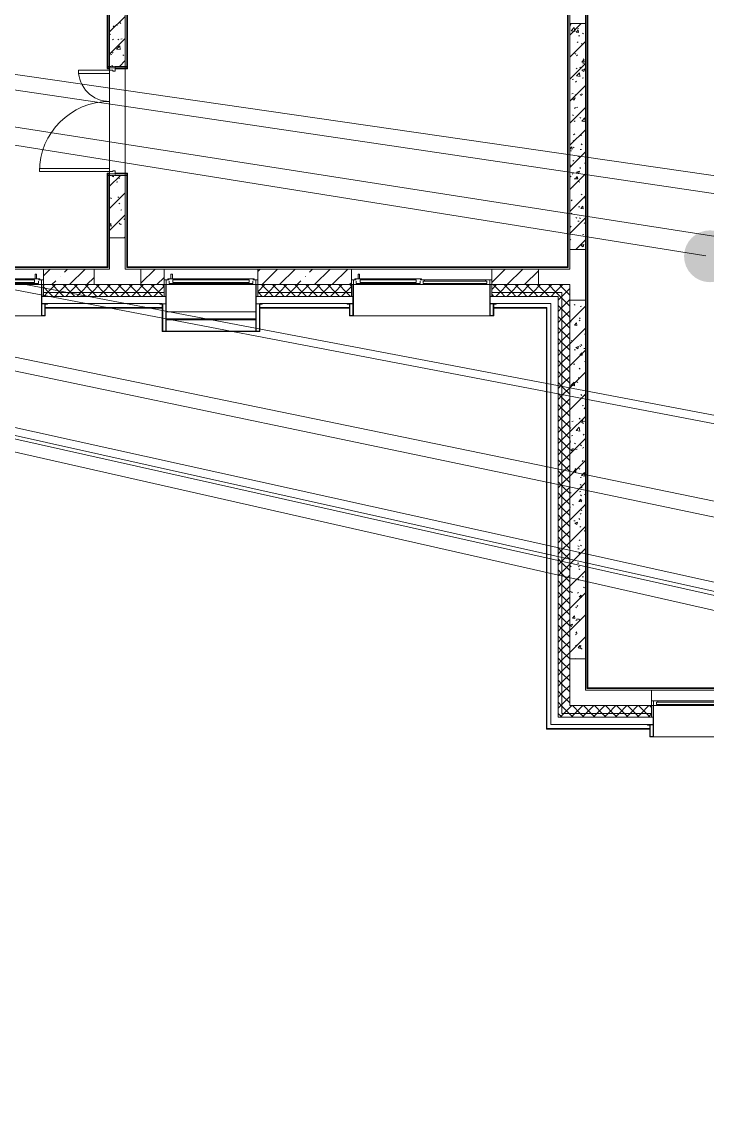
# Model space of a CAD drawing. Header units: millimetres. Extents: x -584918 to 2941280, y 3000189 to 4229862.
# Drawn here: x 170807 to 179597, y 4007252 to 4021214 of the extents above; entities that cross this region are included whole.
import ezdxf

# ---------------------------------------------------------------- set-up
doc = ezdxf.new("R2010")
doc.units = ezdxf.units.MM
doc.linetypes.add('ASVP_Невидимые', pattern=[5, 3, -2])
for name, color, linetype, lineweight in [('_ Окна', 7, 'Continuous', 0), ('Двери', 7, 'Continuous', 0), ('Обобщенные модели', 7, 'Continuous', 0), ('Ограждение', 7, 'Continuous', 0), ('Окна', 7, 'Continuous', 0), ('Перекрытие', 7, 'Continuous', 0), ('Стены внутренние', 7, 'Continuous', 0), ('Стены наружные', 7, 'Continuous', 0), ('Стены несущие', 7, 'Continuous', 0), ('Стены отделка', 7, 'Continuous', 0), ('Стены перегородки', 7, 'Continuous', 0), ('Стены штриховка', 7, 'Continuous', 0), ('экспертиза ДУ', 1, 'Continuous', 0)]:
    doc.layers.add(name, color=color, linetype=linetype, lineweight=lineweight)
pattern_1 = [(45, (188753.27, 4005092.9), (-224.5064, 224.5064), []), (45, (188977.77, 4005092.9), (-224.5064, 224.5064), [396.875, -79.375, 3.353, -76.022])]
pattern_2 = [(45, (188753.27, 4005092.92), (-141.4214, 141.4214), [])]
pattern_3 = [(50, (188753.27, 4005092.92), (364.368, -31.8783), [38.1, -419.1]), (355, (188753.27, 4005092.9), (-70.486, 382.1133), [30.48, -335.28]), (100.451, (188783.63, 4005090.26), (293.885, 350.2334), [32.38, -356.18]), (46.184, (188753.27, 4005194.5), (542.1585, -84.086), [57.15, -628.65]), (96.636, (188798.45, 4005187.5), (474.805, 494.855), [48.57, -534.27]), (351.184, (188753.27, 4005194.5), (474.81, 494.85), [45.72, -502.92]), (21, (188804.07, 4005169.12), (303.2285, -204.5305), [38.1, -419.1]), (326, (188804.07, 4005169.1), (123.604, 368.376), [30.48, -335.28]), (71.451, (188829.33, 4005152.07), (426.834, 163.8427), [32.38, -356.18]), (37.5, (188753.27, 4005092.92), (6.17665, 169.11015), [16.764, -314.452, 16.764, -323.596, -336.55]), (37.5, (188753.27, 4005092.92), (6.17665, 169.11015), [-671.576, 16.764, -319.786]), (7.5, (188753.27, 4005092.92), (133.6389, 200.3615), [16.764, -177.292, 16.764, -306.832, -128.27]), (7.5, (188753.27, 4005092.92), (133.6389, 200.3615), [-517.652, 16.764, -111.506]), (327.5, (188639.98, 4005092.92), (271.1818, -11.45836), [16.764, -110.236, 16.764, -379.476, -525.78]), (327.5, (188639.98, 4005092.92), (271.1818, -11.45836), [-523.24, 16.764, -509.016]), (317.5, (188589.18, 4005092.92), (296.2585, 50.8528), [16.764, -148.336, 16.764, -246.38, -373.38]), (317.5, (188589.18, 4005092.92), (296.2585, 50.8528), [-428.244, 16.764, -356.616])]
pattern_4 = [(45, (188753.27, 4005092.9), (-235.7317, 235.7317), []), (45, (188910.42, 4005092.9), (-235.7317, 235.7317), [])]
pattern_5 = [(45, (188753.27, 4005092.92), (-70.71068, 70.71068), []), (135, (188753.27, 4005092.92), (-70.71068, -70.71068), [])]

# ---------------------------------------------------------------- blocks, each defined once
blk = doc.blocks.new('ASVP_ДверьДеревянная_2 полотна - Межкомнатная 1300х2000h_полотна_ Г Л _1220 в свету_-7769643-АР Этаж 03')
at = {"layer": 'Двери', "linetype": 'ASVP_Невидимые', "lineweight": 18}
for p, q in [((-680, -30), (-700, -30)), ((-700, -30), (-700, -100)), ((-700, -100), (-680, -100)), ((-680, -100), (-680, -30)), ((680, -100), (680, -30)), ((680, -30), (700, -30)), ((700, -100), (680, -100)), ((700, -30), (700, -100))]:
    blk.add_line(p, q, dxfattribs=at)
at = {"layer": 'Двери', "lineweight": 18}
for p, q in [((-680, -30), (-680, -100)), ((-640, -30), (-680, -30)), ((-680, -100), (-650, -100)), ((-650, -100), (-650, -60)), ((-650, -60), (-640, -60)), ((-610, -100), (-650, -100)), ((-650, -100), (-650, -500)), ((-640, -60), (-640, -30)), ((-610, -500), (-610, -100)), ((610, -1000), (610, -100)), ((610, -100), (650, -100)), ((640, -30), (680, -30)), ((640, -60), (640, -30)), ((650, -60), (640, -60)), ((650, -100), (650, -60)), ((650, -100), (650, -1000)), ((680, -100), (650, -100)), ((680, -30), (680, -100)), ((-650, -500), (-610, -500)), ((650, -1000), (610, -1000))]:
    blk.add_line(p, q, dxfattribs=at)
at = {"layer": 'Двери'}
for centre, radius, start, end in [((-650, -100), 400, 270, 0), ((650, -100), 900, 180, 270)]:
    blk.add_arc(centre, radius, start, end, dxfattribs=at)
blk = doc.blocks.new('ASVP_НАЛИЧНИК МДФ_Двери - Наличник дверной МДФ-7488637-АР Этаж 03')
at = {"layer": 'Обобщенные модели'}
for p, q in [((-740, 5), (-740, 0)), ((-740, 0), (-681, 0)), ((-675, 10), (-735, 10)), ((-681, 1), (-680, 1)), ((-681, 0), (-681, 1)), ((-680, 1), (-680, -150)), ((-670, -150), (-670, 5)), ((670, 5), (670, -150)), ((735, 10), (675, 10)), ((680, 1), (681, 1)), ((680, -150), (680, 1)), ((681, 1), (681, 0)), ((681, 0), (740, 0)), ((740, 0), (740, 5))]:
    blk.add_line(p, q, dxfattribs=at)
for centre, start, end in [((-735, 5), 90, 180), ((-675, 5), 360, 90), ((675, 5), 90, 180), ((735, 5), 0, 90)]:
    blk.add_arc(centre, 5, start, end, dxfattribs=at)
blk = doc.blocks.new('ASVP_НАЛИЧНИК МДФ_Двери - Наличник дверной МДФ-7488638-АР Этаж 03')
at = {"layer": 'Обобщенные модели'}
for p, q in [((-740, 5), (-740, 0)), ((-740, 0), (-681, 0)), ((-675, 10), (-735, 10)), ((-681, 1), (-680, 1)), ((-681, 0), (-681, 1)), ((-680, 1), (-680, -20)), ((-670, -20), (-670, 5)), ((670, 5), (670, -20)), ((735, 10), (675, 10)), ((680, 1), (681, 1)), ((680, -20), (680, 1)), ((681, 1), (681, 0)), ((681, 0), (740, 0)), ((740, 0), (740, 5))]:
    blk.add_line(p, q, dxfattribs=at)
for centre, start, end in [((-735, 5), 90, 180), ((-675, 5), 360, 90), ((675, 5), 90, 180), ((735, 5), 0, 90)]:
    blk.add_arc(centre, 5, start, end, dxfattribs=at)
blk = doc.blocks.new('Окно_ПВХ_2Створки_1Фрамуга-верх - ОП_2100_h_х1750_2ст1фр-V70-АР Этаж 03')
at = {"layer": '_ Окна'}
for p, q in [((-819, 100), (-900, 100)), ((-900, 100), (-900, 40)), ((-900, 40), (-837, 40)), ((-875, 40), (-875, 100)), ((-855, 26), (-855, 40)), ((-770, 26), (-855, 26)), ((-837, 54), (-837, 86)), ((-837, 86), (-819, 86)), ((-819, 86), (-819, 100)), ((-770, 86), (-819, 86)), ((-788, 72), (-788, 40)), ((-770, 72), (-788, 72)), ((-788, 72), (-69, 72)), ((-788, 40), (-770, 40)), ((-788, 40), (-69, 40)), ((-770, 86), (-770, 72)), ((-770, 40), (-770, 26)), ((-87, 86), (-87, 72)), ((-87, 86), (-38, 86)), ((-87, 72), (-69, 72)), ((-87, 40), (-87, 26)), ((-69, 40), (-87, 40)), ((-2, 26), (-87, 26)), ((-69, 72), (-69, 40)), ((38, 100), (-38, 100)), ((-38, 100), (-38, 86)), ((-38, 86), (-20, 86)), ((-20, 86), (-20, 54)), ((-20, 40), (20, 40)), ((-2, 40), (-2, 26)), ((20, 54), (20, 86)), ((20, 86), (38, 86)), ((20, 54), (837, 54)), ((20, 54), (38, 54)), ((38, 40), (20, 40)), ((38, 86), (38, 100)), ((38, 86), (819, 86)), ((38, 54), (38, 40)), ((819, 100), (819, 86)), ((900, 100), (819, 100)), ((819, 86), (837, 86)), ((819, 54), (819, 40)), ((837, 54), (819, 54)), ((837, 40), (819, 40)), ((837, 86), (837, 54)), ((837, 40), (900, 40)), ((875, 40), (875, 100)), ((900, 40), (900, 100))]:
    blk.add_line(p, q, dxfattribs=at)
at = {"layer": 'Окна'}
for p, q in [((-819, 100), (-38, 100)), ((-814, -34), (-814, 26)), ((-794, 26), (-794, -34)), ((-770, 86), (-87, 86)), ((-87, 26), (-770, 26)), ((38, 100), (819, 100)), ((819, 40), (38, 40)), ((-794, -34), (-814, -34))]:
    blk.add_line(p, q, dxfattribs=at)
blk = doc.blocks.new('Окно_ПВХ_1Створка_1Фрамуга-верх - ОП_2100_h_х1150_1ст1фр-7962693-АР Этаж 03')
at = {"layer": '_ Окна'}
for p, q in [((-600, -40), (-537, -40)), ((-600, -100), (-600, -40)), ((-519, -100), (-600, -100)), ((-575, -40), (-575, -100)), ((-555, -26), (-555, -40)), ((-470, -26), (-555, -26)), ((-537, -54), (-537, -86)), ((-537, -86), (-519, -86)), ((-519, -86), (-519, -100)), ((-470, -86), (-519, -86)), ((-488, -40), (-470, -40)), ((-488, -72), (-488, -40)), ((-488, -40), (488, -40)), ((-470, -72), (-488, -72)), ((-488, -72), (488, -72)), ((-470, -40), (-470, -26)), ((-470, -86), (-470, -72)), ((555, -26), (470, -26)), ((470, -40), (470, -26)), ((488, -40), (470, -40)), ((470, -72), (488, -72)), ((470, -86), (470, -72)), ((470, -86), (519, -86)), ((488, -72), (488, -40)), ((519, -86), (537, -86)), ((519, -100), (519, -86)), ((600, -100), (519, -100)), ((537, -40), (600, -40)), ((537, -86), (537, -54)), ((555, -40), (555, -26)), ((575, -40), (575, -100)), ((600, -40), (600, -100))]:
    blk.add_line(p, q, dxfattribs=at)
at = {"layer": 'Окна'}
for p, q in [((-494, 34), (-514, 34)), ((-514, 34), (-514, -26)), ((-494, -26), (-494, 34)), ((-519, -100), (519, -100)), ((470, -26), (-470, -26)), ((-470, -86), (470, -86))]:
    blk.add_line(p, q, dxfattribs=at)
blk = doc.blocks.new('Окно_ПВХ_2Створки_1Фрамуга-верх - ОП_2100_h_х1750_2ст1фр-7975844-АР Этаж 03')
at = {"layer": '_ Окна'}
for p, q in [((-900, -40), (-837, -40)), ((-900, -100), (-900, -40)), ((-819, -100), (-900, -100)), ((-875, -40), (-875, -100)), ((-855, -26), (-855, -40)), ((-770, -26), (-855, -26)), ((-837, -54), (-837, -86)), ((-837, -86), (-819, -86)), ((-819, -86), (-819, -100)), ((-770, -86), (-819, -86)), ((-788, -40), (-770, -40)), ((-788, -72), (-788, -40)), ((-788, -40), (-69, -40)), ((-770, -72), (-788, -72)), ((-788, -72), (-69, -72)), ((-770, -40), (-770, -26)), ((-770, -86), (-770, -72)), ((-2, -26), (-87, -26)), ((-87, -40), (-87, -26)), ((-69, -40), (-87, -40)), ((-87, -72), (-69, -72)), ((-87, -86), (-87, -72)), ((-87, -86), (-38, -86)), ((-69, -72), (-69, -40)), ((-38, -86), (-20, -86)), ((-38, -100), (-38, -86)), ((38, -100), (-38, -100)), ((-20, -40), (20, -40)), ((-20, -86), (-20, -54)), ((-2, -40), (-2, -26)), ((38, -40), (20, -40)), ((20, -54), (20, -86)), ((20, -54), (837, -54)), ((20, -54), (38, -54)), ((20, -86), (38, -86)), ((38, -54), (38, -40)), ((38, -86), (38, -100)), ((38, -86), (819, -86)), ((837, -40), (819, -40)), ((819, -54), (819, -40)), ((837, -54), (819, -54)), ((819, -86), (837, -86)), ((819, -100), (819, -86)), ((900, -100), (819, -100)), ((837, -40), (900, -40)), ((837, -86), (837, -54)), ((875, -40), (875, -100)), ((900, -40), (900, -100))]:
    blk.add_line(p, q, dxfattribs=at)
at = {"layer": 'Окна'}
for p, q in [((-794, 34), (-814, 34)), ((-814, 34), (-814, -26)), ((-794, -26), (-794, 34)), ((-819, -100), (-38, -100)), ((-87, -26), (-770, -26)), ((-770, -86), (-87, -86)), ((819, -40), (38, -40)), ((38, -100), (819, -100))]:
    blk.add_line(p, q, dxfattribs=at)
blk = doc.blocks.new('Окно_ПВХ_1Створка_1Фрамуга-верх - ОП_2100_h_х950_1ст1фр-V71-АР Этаж 03')
at = {"layer": '_ Окна'}
for p, q in [((-419, 100), (-500, 100)), ((-500, 100), (-500, 40)), ((-500, 40), (-437, 40)), ((-475, 40), (-475, 100)), ((-455, 26), (-455, 40)), ((-370, 26), (-455, 26)), ((-437, 54), (-437, 86)), ((-437, 86), (-419, 86)), ((-419, 86), (-419, 100)), ((-370, 86), (-419, 86)), ((-388, 72), (-388, 40)), ((-370, 72), (-388, 72)), ((-388, 72), (388, 72)), ((-388, 40), (-370, 40)), ((-388, 40), (388, 40)), ((-370, 86), (-370, 72)), ((-370, 40), (-370, 26)), ((370, 86), (370, 72)), ((370, 86), (419, 86)), ((370, 72), (388, 72)), ((370, 40), (370, 26)), ((388, 40), (370, 40)), ((455, 26), (370, 26)), ((388, 72), (388, 40)), ((419, 100), (419, 86)), ((500, 100), (419, 100)), ((419, 86), (437, 86)), ((437, 86), (437, 54)), ((437, 40), (500, 40)), ((455, 40), (455, 26)), ((475, 40), (475, 100)), ((500, 40), (500, 100))]:
    blk.add_line(p, q, dxfattribs=at)
at = {"layer": 'Окна'}
for p, q in [((-419, 100), (419, 100)), ((-414, -34), (-414, 26)), ((-394, 26), (-394, -34)), ((-370, 86), (370, 86)), ((370, 26), (-370, 26)), ((-394, -34), (-414, -34))]:
    blk.add_line(p, q, dxfattribs=at)
blk = doc.blocks.new('Откос с зашивкой _верх_низ_ - Откос-7944807-АР Этаж 03')
at = {"layer": 'Обобщенные модели'}
for p, q in [((-925, 100), (-925, -50)), ((-875, 100), (-925, 100)), ((-920, -55), (-920, 95)), ((-920, 95), (-875, 95)), ((-880, 100), (-880, -300)), ((-875, 100), (-880, 100)), ((875, 100), (-875, 100)), ((-875, -300), (-875, 100)), ((-875, 95), (-875, 100)), ((-875, 100), (875, 100)), ((880, 100), (875, 100)), ((875, 100), (875, -300)), ((925, 100), (875, 100)), ((875, 100), (875, 95)), ((875, 95), (920, 95)), ((880, -300), (880, 100)), ((920, 95), (920, -55)), ((925, -50), (925, 100)), ((-925, -50), (-955, -50)), ((-955, -50), (-955, -55)), ((-955, -55), (-920, -55)), ((-880, -55), (-920, -55)), ((920, -55), (880, -55)), ((920, -55), (955, -55)), ((955, -50), (925, -50)), ((955, -55), (955, -50))]:
    blk.add_line(p, q, dxfattribs=at)
blk = doc.blocks.new('Откос с зашивкой _верх_низ_ - Откос-V72-АР Этаж 03')
at = {"layer": 'Обобщенные модели'}
for p, q in [((-880, 300), (-880, -100)), ((-875, -100), (-875, 300)), ((875, 300), (875, -100)), ((880, -100), (880, 300)), ((-920, 55), (-955, 55)), ((-955, 55), (-955, 50)), ((-955, 50), (-925, 50)), ((-925, 50), (-925, -100)), ((-920, -95), (-920, 55)), ((-920, 55), (-880, 55)), ((880, 55), (920, 55)), ((955, 55), (920, 55)), ((920, 55), (920, -95)), ((925, -100), (925, 50)), ((925, 50), (955, 50)), ((955, 50), (955, 55)), ((-925, -100), (-875, -100)), ((-875, -95), (-920, -95)), ((-880, -100), (-875, -100)), ((-875, -100), (-875, -95)), ((-875, -100), (875, -100)), ((875, -100), (-875, -100)), ((920, -95), (875, -95)), ((875, -95), (875, -100)), ((875, -100), (880, -100)), ((875, -100), (925, -100))]:
    blk.add_line(p, q, dxfattribs=at)
blk = doc.blocks.new('Откос с зашивкой _верх_низ_ - Откос-V73-АР Этаж 03')
at = {"layer": 'Обобщенные модели'}
for p, q in [((-580, 300), (-580, -300)), ((-575, -300), (-575, 300)), ((575, 300), (575, -300)), ((580, -300), (580, 300)), ((-620, 55), (-655, 55)), ((-655, 55), (-655, 50)), ((-655, 50), (-625, 50)), ((-625, 50), (-625, -300)), ((-620, -295), (-620, 55)), ((-620, 55), (-580, 55)), ((580, 55), (620, 55)), ((655, 55), (620, 55)), ((620, 55), (620, -295)), ((625, -300), (625, 50)), ((625, 50), (655, 50)), ((655, 50), (655, 55)), ((-575, -50), (575, -50)), ((-625, -300), (-575, -300)), ((-575, -295), (-620, -295)), ((-580, -300), (-575, -300)), ((-575, -300), (-575, -295)), ((575, -295), (-575, -295)), ((-575, -300), (575, -300)), ((575, -300), (-575, -300)), ((620, -295), (575, -295)), ((575, -295), (575, -300)), ((575, -300), (580, -300)), ((575, -300), (625, -300))]:
    blk.add_line(p, q, dxfattribs=at)
blk = doc.blocks.new('Откос с зашивкой _верх_низ_ - Откос-7944809-АР Этаж 03')
at = {"layer": 'Обобщенные модели'}
for p, q in [((-480, 300), (-480, -100)), ((-475, -100), (-475, 300)), ((475, 300), (475, -100)), ((480, -100), (480, 300)), ((-520, 55), (-555, 55)), ((-555, 55), (-555, 50)), ((-555, 50), (-525, 50)), ((-525, 50), (-525, -100)), ((-520, -95), (-520, 55)), ((-520, 55), (-480, 55)), ((480, 55), (520, 55)), ((555, 55), (520, 55)), ((520, 55), (520, -95)), ((525, -100), (525, 50)), ((525, 50), (555, 50)), ((555, 50), (555, 55)), ((-525, -100), (-475, -100)), ((-475, -95), (-520, -95)), ((-480, -100), (-475, -100)), ((-475, -100), (-475, -95)), ((-475, -100), (475, -100)), ((475, -100), (-475, -100)), ((520, -95), (475, -95)), ((475, -95), (475, -100)), ((475, -100), (480, -100)), ((475, -100), (525, -100))]:
    blk.add_line(p, q, dxfattribs=at)
blk = doc.blocks.new('Ограждение 21 - Ограждение 1-7951918-АР Этаж 03')
at = {"layer": 'Ограждение'}
for p, q in [((-16094, 12309), (-14944, 12309)), ((-14944, 12299), (-16094, 12299))]:
    blk.add_line(p, q, dxfattribs=at)

msp = doc.modelspace()

# ---------------------------------------------------------------- hatches: boundary and pattern name
at = {"layer": 'Стены внутренние'}
h = msp.add_hatch(dxfattribs=at)
h.set_pattern_fill('FP_4', color=256, style=0, pattern_type=2)
h.set_pattern_definition(pattern_2)
h.paths.add_polyline_path([(171934.165, 4018442.249), (172134.165, 4018442.249), (172134.165, 4019242.249), (171934.165, 4019242.249), (171934.165, 4018972.216)])
h.paths.add_polyline_path([(171934.165, 4020642.249), (172134.165, 4020642.249), (172134.165, 4024542.249), (171934.165, 4024542.249), (171934.165, 4021863.402)])
h = msp.add_hatch(dxfattribs=at)
h.set_pattern_fill('FP_5', color=256, style=0, pattern_type=2)
h.set_pattern_definition(pattern_3)
h.paths.add_polyline_path([(171934.165, 4018442.249), (172134.165, 4018442.249), (172134.165, 4019242.249), (171934.165, 4019242.249), (171934.165, 4018972.216)])
h.paths.add_polyline_path([(171934.165, 4020642.249), (172134.165, 4020642.249), (172134.165, 4024542.249), (171934.165, 4024542.249), (171934.165, 4021863.402)])
h = msp.add_hatch(dxfattribs=at)
h.set_pattern_fill('FP_4', color=256, style=0, pattern_type=2)
h.set_pattern_definition(pattern_2)
h.paths.add_polyline_path([(177834.165, 4018292.249), (178034.165, 4018292.249), (178034.165, 4021192.249), (177834.165, 4021192.249), (177834.165, 4018972.216)])
h = msp.add_hatch(dxfattribs=at)
h.set_pattern_fill('FP_5', color=256, style=0, pattern_type=2)
h.set_pattern_definition(pattern_3)
h.paths.add_polyline_path([(177834.165, 4018292.249), (178034.165, 4018292.249), (178034.165, 4021192.249), (177834.165, 4021192.249), (177834.165, 4018972.216)])
h = msp.add_hatch(dxfattribs=at)
h.set_pattern_fill('FP_2', color=256, style=0, pattern_type=2)
h.set_pattern_definition(pattern_1)
h.paths.add_polyline_path([(169104.165, 4017842.249), (170084.165, 4017842.249), (170084.165, 4018042.249), (169084.165, 4018042.249), (169084.165, 4017842.249)])
h.paths.add_polyline_path([(167864.165, 4017842.249), (167884.165, 4017842.249), (167884.165, 4018042.249), (167284.165, 4018042.249), (167284.165, 4017842.249), (167859.165, 4017842.249)])
h.paths.add_polyline_path([(171084.165, 4017842.249), (171734.165, 4017842.249), (171734.165, 4018042.249), (171084.165, 4018042.249), (171084.165, 4017856.249)])
h.paths.add_polyline_path([(165484.165, 4017842.249), (165484.165, 4018042.249), (164984.165, 4018042.249), (164984.165, 4017842.249), (165464.165, 4017842.249)])
h = msp.add_hatch(dxfattribs=at)
h.set_pattern_fill('FP_2', color=256, style=0, pattern_type=2)
h.set_pattern_definition(pattern_1)
h.paths.add_polyline_path([(172334.165, 4017842.249), (172634.165, 4017842.249), (172634.165, 4018042.249), (172334.165, 4018042.249), (172334.165, 4017934.556)])
h.paths.add_polyline_path([(173834.165, 4017842.249), (175034.165, 4017842.249), (175034.165, 4018042.249), (173834.165, 4018042.249), (173834.165, 4017856.249)])
h.paths.add_polyline_path([(176834.165, 4017842.249), (177434.165, 4017842.249), (177434.165, 4018042.249), (176834.165, 4018042.249), (176834.165, 4017856.249)])
at = {"layer": 'Стены наружные'}
h = msp.add_hatch(dxfattribs=at)
h.set_pattern_fill('FP_1', color=256, style=0, pattern_type=2)
h.set_pattern_definition(pattern_5)
h.paths.add_polyline_path([(176854.165, 4017742.249), (177734.165, 4017742.249), (177734.165, 4017842.249), (176834.165, 4017842.249), (176834.165, 4017742.249)])
h.paths.add_polyline_path([(175014.165, 4017742.249), (175034.165, 4017742.249), (175034.165, 4017842.249), (173834.165, 4017842.249), (173834.165, 4017742.249), (174228.038, 4017742.249)])
h.paths.add_polyline_path([(172614.165, 4017742.249), (172634.165, 4017742.249), (172634.165, 4017842.249), (171084.165, 4017842.249), (171084.165, 4017742.249), (172609.165, 4017742.249)])
h.paths.add_polyline_path([(169109.165, 4017742.249), (170084.165, 4017742.249), (170084.165, 4017842.249), (169084.165, 4017842.249), (169084.165, 4017742.249), (169104.165, 4017742.249)])
h.paths.add_polyline_path([(167859.165, 4017742.249), (167884.165, 4017742.249), (167884.165, 4017842.249), (167284.165, 4017842.249), (167284.165, 4017742.249), (167491.87, 4017742.249)])
h.paths.add_polyline_path([(164604.941, 4017742.249), (165484.165, 4017742.249), (165484.165, 4017842.249), (164434.165, 4017842.249), (164434.165, 4017742.249)])
h = msp.add_hatch(dxfattribs=at)
h.set_pattern_fill('FP_1', color=256, style=0, pattern_type=2)
h.set_pattern_definition(pattern_5)
h.paths.add_polyline_path([(177834.165, 4012442.249), (177834.165, 4017842.249), (177734.165, 4017842.249), (177734.165, 4012442.249)])
h = msp.add_hatch(dxfattribs=at)
h.set_pattern_fill('FP_1', color=256, style=0, pattern_type=2)
h.set_pattern_definition(pattern_5)
h.paths.add_polyline_path([(177114.967, 4017692.249), (177684.165, 4017692.249), (177684.165, 4017742.249), (176834.165, 4017742.249), (176834.165, 4017692.249), (176859.165, 4017692.249)])
h.paths.add_polyline_path([(175014.165, 4017692.249), (175034.165, 4017692.249), (175034.165, 4017742.249), (173834.165, 4017742.249), (173834.165, 4017692.249), (174228.038, 4017692.249)])
h.paths.add_polyline_path([(172634.165, 4017692.249), (172634.165, 4017742.249), (171084.165, 4017742.249), (171084.165, 4017692.249), (172614.165, 4017692.249)])
h.paths.add_polyline_path([(169416.49, 4017692.249), (170084.165, 4017692.249), (170084.165, 4017742.249), (169084.165, 4017742.249), (169084.165, 4017692.249), (169109.165, 4017692.249)])
h.paths.add_polyline_path([(167859.165, 4017692.249), (167884.165, 4017692.249), (167884.165, 4017742.249), (167284.165, 4017742.249), (167284.165, 4017692.249), (167491.87, 4017692.249)])
h.paths.add_polyline_path([(165464.165, 4017692.249), (165484.165, 4017692.249), (165484.165, 4017742.249), (164334.165, 4017742.249), (164334.353, 4017692.249), (165459.165, 4017692.249)])
h = msp.add_hatch(dxfattribs=at)
h.set_pattern_fill('FP_1', color=256, style=0, pattern_type=2)
h.set_pattern_definition(pattern_5)
h.paths.add_polyline_path([(177734.165, 4012342.249), (177734.165, 4017742.249), (177684.165, 4017742.249), (177684.165, 4012342.249)])
h = msp.add_hatch(dxfattribs=at)
h.set_pattern_fill('FP_4', color=256, style=0, pattern_type=2)
h.set_pattern_definition(pattern_2)
h.paths.add_polyline_path([(177834.165, 4013042.249), (178034.165, 4013042.249), (178034.165, 4017642.249), (177834.165, 4017642.249), (177834.165, 4016081.03)])
h = msp.add_hatch(dxfattribs=at)
h.set_pattern_fill('FP_5', color=256, style=0, pattern_type=2)
h.set_pattern_definition(pattern_3)
h.paths.add_polyline_path([(177834.165, 4013042.249), (178034.165, 4013042.249), (178034.165, 4017642.249), (177834.165, 4017642.249), (177834.165, 4016081.03)])
h = msp.add_hatch(dxfattribs=at)
h.set_pattern_fill('FP_6', color=256, style=0, pattern_type=2)
h.set_pattern_definition(pattern_4)
h.paths.add_polyline_path([(171934.165, 4017542.249), (172609.165, 4017542.249), (172609.165, 4017550.249), (171109.165, 4017550.249), (171109.165, 4017542.249), (171341.109, 4017542.249)])
h = msp.add_hatch(dxfattribs=at)
h.set_pattern_fill('FP_6', color=256, style=0, pattern_type=2)
h.set_pattern_definition(pattern_4)
h.paths.add_polyline_path([(175009.165, 4017542.249), (175009.165, 4017550.249), (173859.165, 4017550.249), (173859.165, 4017542.249), (174228.038, 4017542.249)])
h = msp.add_hatch(dxfattribs=at)
h.set_pattern_fill('FP_6', color=256, style=0, pattern_type=2)
h.set_pattern_definition(pattern_4)
h.paths.add_polyline_path([(176859.165, 4017542.249), (177542.165, 4017542.249), (177542.165, 4017550.249), (176859.165, 4017550.249)])
h = msp.add_hatch(dxfattribs=at)
h.set_pattern_fill('FP_6', color=256, style=0, pattern_type=2)
h.set_pattern_definition(pattern_4)
h.paths.add_polyline_path([(177534.165, 4012142.249), (177542.165, 4012142.249), (177542.165, 4017542.249), (177534.165, 4017542.249), (177534.165, 4012200.249)])
h = msp.add_hatch(dxfattribs=at)
h.set_pattern_fill('FP_1', color=256, style=0, pattern_type=2)
h.set_pattern_definition(pattern_5)
h.paths.add_polyline_path([(190587.303, 4012342.249), (191134.165, 4012342.249), (191134.165, 4012442.249), (190234.165, 4012442.249), (190234.165, 4012342.249), (190259.165, 4012342.249)])
h.paths.add_polyline_path([(188434.165, 4012342.249), (188434.165, 4012442.249), (187834.165, 4012442.249), (187834.165, 4012342.249), (188414.165, 4012342.249)])
h.paths.add_polyline_path([(183369.98, 4012342.249), (184634.165, 4012342.249), (184634.165, 4012442.249), (183084.165, 4012442.249), (183084.165, 4012342.249), (183104.165, 4012342.249)])
h.paths.add_polyline_path([(186614.165, 4012342.249), (186634.165, 4012342.249), (186634.165, 4012442.249), (185634.165, 4012442.249), (185634.165, 4012342.249), (185775.755, 4012342.249)])
h.paths.add_polyline_path([(181864.165, 4012342.249), (181884.165, 4012342.249), (181884.165, 4012442.249), (180684.165, 4012442.249), (180684.165, 4012342.249), (180964.206, 4012342.249)])
h.paths.add_polyline_path([(178884.165, 4012342.249), (178884.165, 4012442.249), (177734.165, 4012442.249), (177735.117, 4012342.249), (178864.165, 4012342.249)])
h = msp.add_hatch(dxfattribs=at)
h.set_pattern_fill('FP_1', color=256, style=0, pattern_type=2)
h.set_pattern_definition(pattern_5)
h.paths.add_polyline_path([(190992.165, 4012292.249), (191084.165, 4012292.249), (191084.165, 4012342.249), (190234.165, 4012342.249), (190234.165, 4012292.249), (190942.165, 4012292.249)])
h.paths.add_polyline_path([(188434.165, 4012292.249), (188434.165, 4012342.249), (187834.165, 4012342.249), (187834.165, 4012292.249), (188414.165, 4012292.249)])
h.paths.add_polyline_path([(186614.165, 4012292.249), (186634.165, 4012292.249), (186634.165, 4012342.249), (185634.165, 4012342.249), (185634.165, 4012292.249), (186609.165, 4012292.249)])
h.paths.add_polyline_path([(184614.165, 4012292.249), (184634.165, 4012292.249), (184634.165, 4012342.249), (183084.165, 4012342.249), (183084.165, 4012292.249), (184609.165, 4012292.249)])
h.paths.add_polyline_path([(178884.165, 4012292.249), (178884.165, 4012342.249), (177684.165, 4012342.249), (177684.165, 4012292.249), (178864.165, 4012292.249)])
h.paths.add_polyline_path([(180709.165, 4012292.249), (181884.165, 4012292.249), (181884.165, 4012342.249), (180684.165, 4012342.249), (180684.165, 4012292.249), (180704.165, 4012292.249)])
h = msp.add_hatch(dxfattribs=at)
h.set_pattern_fill('FP_6', color=256, style=0, pattern_type=2)
h.set_pattern_definition(pattern_4)
h.paths.add_polyline_path([(178859.165, 4012142.249), (178859.165, 4012150.249), (177542.165, 4012150.249), (177542.165, 4012142.249), (178077.277, 4012142.249)])
at = {"layer": 'экспертиза ДУ', "lineweight": 0}
h = msp.add_hatch(color=5, dxfattribs=at)
edge = h.paths.add_edge_path()
edge.add_arc((179632.404, 4018206.108), 332.544, 0, 360)

# ---------------------------------------------------------------- linework, layer by layer
at = {"layer": 'Перекрытие'}
for p, q in [((172134.165, 4020642.249), (172134.165, 4020622.249)), ((171934.165, 4019332.249), (171934.165, 4020552.249)), ((172134.165, 4020612.249), (172134.165, 4019272.249)), ((172134.165, 4019262.249), (172134.165, 4019242.249))]:
    msp.add_line(p, q, dxfattribs=at)
at = {"layer": 'Стены внутренние'}
for p, q in [((177804.165, 4018072.249), (177804.165, 4026812.249)), ((172164.165, 4025272.249), (172164.165, 4020682.249)), ((171904.165, 4020682.249), (171904.165, 4025012.249)), ((178064.165, 4021412.249), (178064.165, 4012672.249)), ((171904.165, 4020682.249), (171909.165, 4020682.249)), ((172164.165, 4020682.249), (172159.165, 4020682.249)), ((171904.165, 4018072.249), (171904.165, 4019202.249)), ((171904.165, 4019202.249), (171909.165, 4019202.249)), ((172164.165, 4019202.249), (172159.165, 4019202.249)), ((172164.165, 4019202.249), (172164.165, 4018072.249)), ((164664.165, 4018072.249), (171904.165, 4018072.249)), ((172164.165, 4018072.249), (177804.165, 4018072.249)), ((177804.165, 4018067.249), (177814.165, 4018067.249)), ((177804.165, 4018062.249), (177804.165, 4018067.249)), ((178064.165, 4012672.249), (183704.165, 4012672.249)), ((178884.165, 4012502.249), (178884.165, 4012642.249))]:
    msp.add_line(p, q, dxfattribs=at)
at = {"layer": 'Стены наружные'}
for p, q in [((171084.165, 4017692.249), (171064.165, 4017692.249)), ((171064.165, 4017600.249), (171109.165, 4017600.249)), ((172654.165, 4017692.249), (172634.165, 4017692.249)), ((173834.165, 4017692.249), (173814.165, 4017692.249)), ((175009.165, 4017600.249), (175054.165, 4017600.249)), ((175054.165, 4017692.249), (175034.165, 4017692.249)), ((176834.165, 4017692.249), (176814.165, 4017692.249)), ((176814.165, 4017600.249), (176859.165, 4017600.249)), ((178904.165, 4012292.249), (178884.165, 4012292.249)), ((178859.165, 4012200.249), (178904.165, 4012200.249))]:
    msp.add_line(p, q, dxfattribs=at)
at = {"layer": 'Стены несущие'}
for p, q in [((171934.165, 4024542.249), (171934.165, 4020642.249)), ((172134.165, 4020642.249), (172134.165, 4024542.249)), ((178034.165, 4021192.249), (177834.165, 4021192.249)), ((177834.165, 4021192.249), (177834.165, 4018292.249)), ((178034.165, 4018292.249), (178034.165, 4021192.249)), ((172004.165, 4020642.249), (172134.165, 4020642.249)), ((171934.165, 4019242.249), (171934.165, 4018442.249)), ((172134.165, 4019242.249), (172004.165, 4019242.249)), ((172134.165, 4018442.249), (172134.165, 4019242.249)), ((171934.165, 4018442.249), (172134.165, 4018442.249)), ((177834.165, 4018292.249), (178034.165, 4018292.249)), ((171734.165, 4018042.249), (171084.165, 4018042.249)), ((171084.165, 4018042.249), (171084.165, 4017902.249)), ((171734.165, 4017842.249), (171734.165, 4018042.249)), ((172634.165, 4018042.249), (172334.165, 4018042.249)), ((172334.165, 4018042.249), (172334.165, 4017842.249)), ((172634.165, 4017902.249), (172634.165, 4018042.249)), ((175034.165, 4018042.249), (173834.165, 4018042.249)), ((173834.165, 4018042.249), (173834.165, 4017902.249)), ((175034.165, 4017902.249), (175034.165, 4018042.249)), ((177434.165, 4018042.249), (176834.165, 4018042.249)), ((176834.165, 4018042.249), (176834.165, 4017902.249)), ((177434.165, 4017842.249), (177434.165, 4018042.249)), ((171084.165, 4017842.249), (171734.165, 4017842.249)), ((171734.165, 4017842.249), (171084.165, 4017842.249)), ((172334.165, 4017842.249), (172634.165, 4017842.249)), ((172634.165, 4017842.249), (172334.165, 4017842.249)), ((173834.165, 4017842.249), (175034.165, 4017842.249)), ((175034.165, 4017842.249), (173834.165, 4017842.249)), ((176834.165, 4017842.249), (177434.165, 4017842.249)), ((177434.165, 4017842.249), (176834.165, 4017842.249)), ((178034.165, 4017642.249), (177834.165, 4017642.249)), ((177834.165, 4017642.249), (177834.165, 4013042.249)), ((178034.165, 4013042.249), (178034.165, 4017642.249)), ((177834.165, 4013042.249), (178034.165, 4013042.249))]:
    msp.add_line(p, q, dxfattribs=at)
at = {"layer": 'Стены отделка'}
for p, q in [((177814.165, 4026822.249), (177814.165, 4018062.249)), ((172154.165, 4020642.249), (172154.165, 4025262.249)), ((177834.165, 4018042.249), (177834.165, 4025292.249)), ((171914.165, 4025022.249), (171914.165, 4020642.249)), ((178034.165, 4021442.249), (178034.165, 4017642.249)), ((178054.165, 4012662.249), (178054.165, 4021422.249)), ((171914.165, 4020642.249), (171934.165, 4020642.249)), ((172134.165, 4020642.249), (172154.165, 4020642.249)), ((171934.165, 4019242.249), (171914.165, 4019242.249)), ((171914.165, 4019242.249), (171914.165, 4018062.249)), ((172154.165, 4019242.249), (172134.165, 4019242.249)), ((172154.165, 4018062.249), (172154.165, 4019242.249)), ((171934.165, 4018042.249), (171934.165, 4018442.249)), ((172134.165, 4018442.249), (172134.165, 4018042.249)), ((164634.165, 4018042.249), (171934.165, 4018042.249)), ((171914.165, 4018062.249), (164654.165, 4018062.249)), ((172134.165, 4018042.249), (177834.165, 4018042.249)), ((177814.165, 4018062.249), (172154.165, 4018062.249)), ((172609.165, 4017600.249), (171109.165, 4017600.249)), ((171109.165, 4017600.249), (171109.165, 4017542.249)), ((172609.165, 4017542.249), (172609.165, 4017600.249)), ((175009.165, 4017600.249), (173859.165, 4017600.249)), ((173859.165, 4017600.249), (173859.165, 4017542.249)), ((175009.165, 4017542.249), (175009.165, 4017600.249)), ((177592.165, 4017600.249), (176859.165, 4017600.249)), ((176859.165, 4017600.249), (176859.165, 4017542.249)), ((177592.165, 4012200.249), (177592.165, 4017600.249)), ((171109.165, 4017542.249), (172609.165, 4017542.249)), ((173859.165, 4017542.249), (175009.165, 4017542.249)), ((176859.165, 4017542.249), (177534.165, 4017542.249)), ((177534.165, 4017542.249), (177534.165, 4012142.249)), ((178034.165, 4013042.249), (178034.165, 4012642.249)), ((178034.165, 4012642.249), (183734.165, 4012642.249)), ((183714.165, 4012662.249), (178054.165, 4012662.249)), ((177534.165, 4012142.249), (178859.165, 4012142.249)), ((178859.165, 4012200.249), (177592.165, 4012200.249)), ((178859.165, 4012142.249), (178859.165, 4012200.249))]:
    msp.add_line(p, q, dxfattribs=at)
at = {"layer": 'Стены перегородки'}
for p, q in [((171084.165, 4017842.249), (171084.165, 4017692.249)), ((172334.165, 4017842.249), (171734.165, 4017842.249)), ((172634.165, 4017692.249), (172634.165, 4017842.249)), ((173834.165, 4017842.249), (173834.165, 4017692.249)), ((175034.165, 4017692.249), (175034.165, 4017842.249)), ((176834.165, 4017842.249), (176834.165, 4017692.249)), ((177834.165, 4017842.249), (177434.165, 4017842.249)), ((177834.165, 4012442.249), (177834.165, 4017842.249)), ((171084.165, 4017692.249), (172634.165, 4017692.249)), ((173834.165, 4017692.249), (175034.165, 4017692.249)), ((176834.165, 4017692.249), (177684.165, 4017692.249)), ((177684.165, 4017692.249), (177684.165, 4012292.249)), ((178884.165, 4012442.249), (177834.165, 4012442.249)), ((178884.165, 4012292.249), (178884.165, 4012442.249)), ((177684.165, 4012292.249), (178884.165, 4012292.249))]:
    msp.add_line(p, q, dxfattribs=at)
at = {"layer": 'Стены штриховка'}
for p, q in [((171084.165, 4017742.249), (172634.165, 4017742.249)), ((173834.165, 4017742.249), (175034.165, 4017742.249)), ((176834.165, 4017742.249), (177734.165, 4017742.249)), ((177734.165, 4017742.249), (177734.165, 4012342.249)), ((171109.165, 4017550.249), (172609.165, 4017550.249)), ((173859.165, 4017550.249), (175009.165, 4017550.249)), ((176859.165, 4017550.249), (177542.165, 4017550.249)), ((177542.165, 4017542.249), (177534.165, 4017542.249)), ((177542.165, 4017550.249), (177542.165, 4012150.249)), ((177734.165, 4012342.249), (178884.165, 4012342.249)), ((178859.165, 4012150.249), (177542.165, 4012150.249))]:
    msp.add_line(p, q, dxfattribs=at)
at = {"layer": 'экспертиза ДУ'}
for points in [[(111457.279, 4029128.128), (187664.311, 4017827.005)], [(188616.346, 4017945.978), (111457.279, 4029128.128)], [(194269.216, 4011811.649), (111457.279, 4029128.128)], [(111457.279, 4029128.128), (195205.731, 4011868.456)], [(201193.548, 4011941.16), (111457.279, 4029128.128)], [(111457.279, 4029128.128), (202128.636, 4011903.308)], [(207160.158, 4007437.336), (111457.279, 4029128.128)], [(111457.279, 4029128.128), (208108.666, 4007571.506)], [(214637.757, 4006036.567), (111457.279, 4029128.128)], [(111457.279, 4029128.128), (215582.524, 4006080.099)], [(111457.279, 4029128.128), (179577.818, 4018212.179)], [(180529.853, 4018331.151), (111457.279, 4029128.128)]]:
    msp.add_lwpolyline(points, dxfattribs=at)

# ---------------------------------------------------------------- block references
at = {"layer": 'Двери', "rotation": 270.0000000000001}
msp.add_blockref('ASVP_ДверьДеревянная_2 полотна - Межкомнатная 1300х2000h_полотна_ Г Л _1220 в свету_-7769643-АР Этаж 03', (172034.165, 4019942.249), dxfattribs=at)
at = {"layer": 'Обобщенные модели'}
for name, p, rotation in [('ASVP_НАЛИЧНИК МДФ_Двери - Наличник дверной МДФ-7488638-АР Этаж 03', (171914.165, 4019942.249), 90.00000000000031), ('ASVP_НАЛИЧНИК МДФ_Двери - Наличник дверной МДФ-7488637-АР Этаж 03', (172154.165, 4019942.249), 270.0000000000001), ('Откос с зашивкой _верх_низ_ - Откос-7944807-АР Этаж 03', (179784.165, 4012142.249), 180)]:
    msp.add_blockref(name, p, dxfattribs=dict(at, rotation=rotation))
for name, p in [('Откос с зашивкой _верх_низ_ - Откос-7944809-АР Этаж 03', (170584.165, 4017542.249)), ('Откос с зашивкой _верх_низ_ - Откос-V73-АР Этаж 03', (173234.165, 4017542.249)), ('Откос с зашивкой _верх_низ_ - Откос-V72-АР Этаж 03', (175934.165, 4017542.249))]:
    msp.add_blockref(name, p, dxfattribs=at)
at = {"layer": 'Ограждение'}
msp.add_blockref('Ограждение 21 - Ограждение 1-7951918-АР Этаж 03', (188753.266, 4005092.916), dxfattribs=at)
at = {"layer": 'Окна', "rotation": 180}
for name, p in [('Окно_ПВХ_1Створка_1Фрамуга-верх - ОП_2100_h_х950_1ст1фр-V71-АР Этаж 03', (170584.165, 4017942.249)), ('Окно_ПВХ_2Створки_1Фрамуга-верх - ОП_2100_h_х1750_2ст1фр-V70-АР Этаж 03', (179784.165, 4012542.249))]:
    msp.add_blockref(name, p, dxfattribs=at)
at = {"layer": 'Окна'}
for name, p in [('Окно_ПВХ_1Створка_1Фрамуга-верх - ОП_2100_h_х1150_1ст1фр-7962693-АР Этаж 03', (173234.165, 4017942.249)), ('Окно_ПВХ_2Створки_1Фрамуга-верх - ОП_2100_h_х1750_2ст1фр-7975844-АР Этаж 03', (175934.165, 4017942.249))]:
    msp.add_blockref(name, p, dxfattribs=at)

doc.saveas('drawing.dxf')
